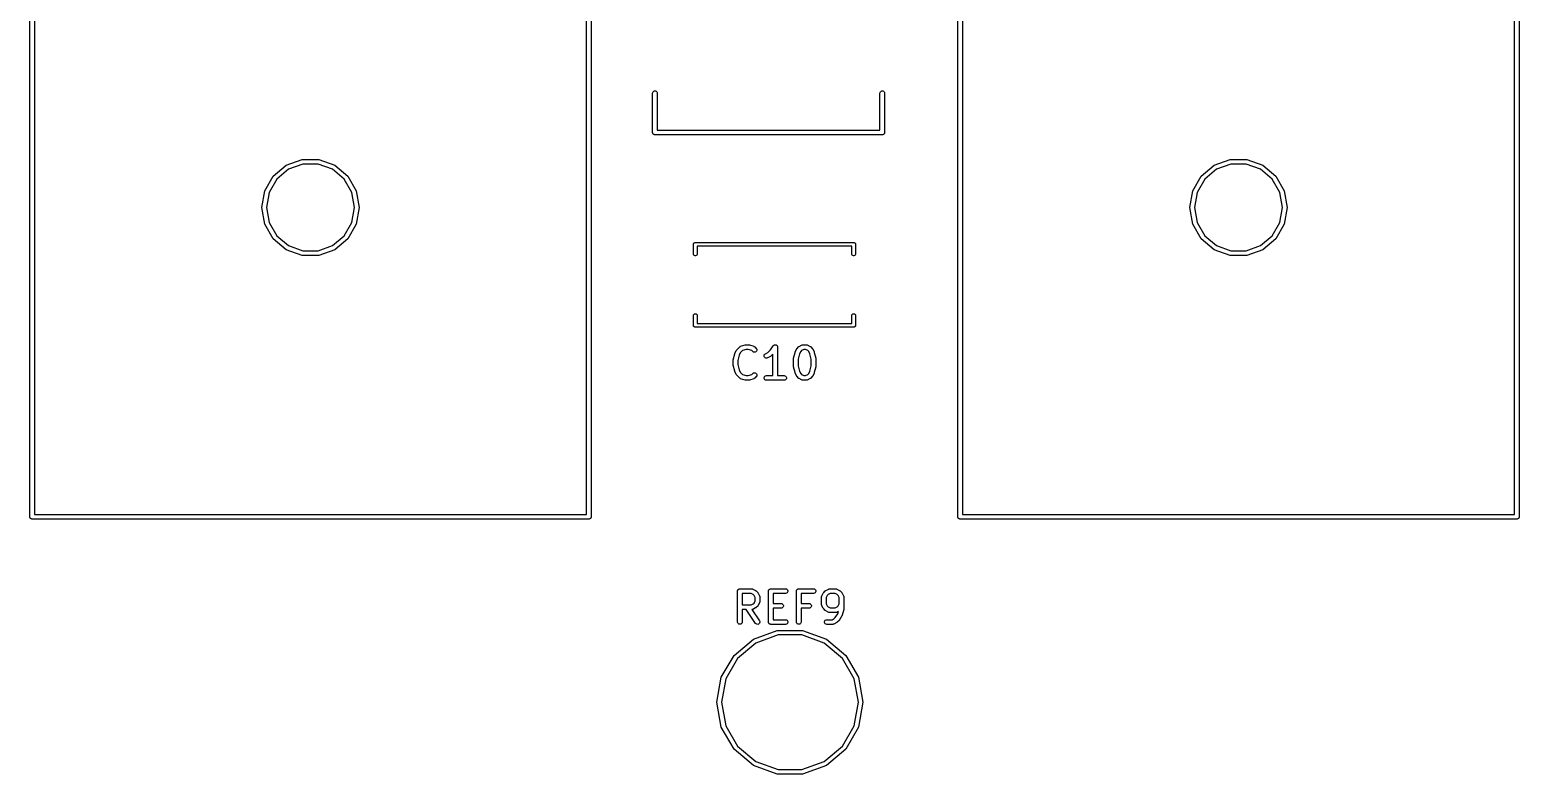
# Model space of a CAD drawing. Extents: x 86 to 333, y -237 to -29.
# Drawn here: x 155.93 to 204.07, y -237.32 to -213.25 of the extents above; entities that cross this region are included whole.
import ezdxf

# ---------------------------------------------------------------- set-up
doc = ezdxf.new("R2010")
doc.units = 0
doc.header["$MEASUREMENT"] = 0
doc.layers.add('BLACK', color=7, linetype='CONTINUOUS')

msp = doc.modelspace()

# ---------------------------------------------------------------- linework, layer by layer
at = {"layer": 'Black'}
for p, q in [((185.925, -229), (185.925, -82.5)), ((186.075, -82.575), (186.075, -228.925)), ((155.925, -229), (155.925, -129.394)), ((156.075, -129.394), (156.075, -228.925)), ((173.925, -228.925), (173.925, -156.5)), ((174.075, -156.5), (174.075, -229)), ((203.925, -228.925), (203.925, -156.5)), ((204.075, -156.5), (204.075, -229)), ((176.06, -215.305), (176.065, -215.279)), ((176.06, -216.575), (176.06, -215.305)), ((176.065, -215.279), (176.078, -215.257)), ((176.078, -215.257), (176.097, -215.24)), ((176.097, -215.24), (176.122, -215.231)), ((176.122, -215.231), (176.148, -215.231)), ((176.148, -215.231), (176.172, -215.24)), ((176.172, -215.24), (176.192, -215.257)), ((176.192, -215.257), (176.205, -215.279)), ((176.205, -215.279), (176.21, -215.305)), ((176.21, -215.305), (176.21, -216.5)), ((183.41, -215.305), (183.415, -215.279)), ((183.41, -216.5), (183.41, -215.305)), ((183.415, -215.279), (183.428, -215.257)), ((183.428, -215.257), (183.447, -215.24)), ((183.447, -215.24), (183.472, -215.231)), ((183.472, -215.231), (183.498, -215.231)), ((183.498, -215.231), (183.522, -215.24)), ((183.522, -215.24), (183.542, -215.257)), ((183.542, -215.257), (183.555, -215.279)), ((183.555, -215.279), (183.56, -215.305)), ((183.56, -215.305), (183.56, -216.575)), ((176.061, -216.581), (176.06, -216.575)), ((176.061, -216.588), (176.061, -216.581)), ((176.063, -216.594), (176.061, -216.588)), ((176.065, -216.601), (176.063, -216.594)), ((176.068, -216.606), (176.065, -216.601)), ((176.07, -216.612), (176.068, -216.606)), ((176.074, -216.618), (176.07, -216.612)), ((176.078, -216.623), (176.074, -216.618)), ((176.083, -216.627), (176.078, -216.623)), ((176.087, -216.632), (176.083, -216.627)), ((176.092, -216.636), (176.087, -216.632)), ((176.097, -216.64), (176.092, -216.636)), ((176.104, -216.642), (176.097, -216.64)), ((176.109, -216.645), (176.104, -216.642)), ((176.116, -216.647), (176.109, -216.645)), ((176.122, -216.649), (176.116, -216.647)), ((176.129, -216.649), (176.122, -216.649)), ((176.135, -216.65), (176.129, -216.649)), ((183.485, -216.65), (176.135, -216.65)), ((176.21, -216.5), (183.41, -216.5)), ((183.491, -216.649), (183.485, -216.65)), ((183.498, -216.649), (183.491, -216.649)), ((183.504, -216.647), (183.498, -216.649)), ((183.511, -216.645), (183.504, -216.647)), ((183.516, -216.642), (183.511, -216.645)), ((183.522, -216.64), (183.516, -216.642)), ((183.528, -216.636), (183.522, -216.64)), ((183.533, -216.632), (183.528, -216.636)), ((183.537, -216.627), (183.533, -216.632)), ((183.542, -216.623), (183.537, -216.627)), ((183.546, -216.618), (183.542, -216.623)), ((183.55, -216.612), (183.546, -216.618)), ((183.552, -216.606), (183.55, -216.612)), ((183.555, -216.601), (183.552, -216.606)), ((183.557, -216.594), (183.555, -216.601)), ((183.559, -216.588), (183.557, -216.594)), ((183.56, -216.575), (183.559, -216.581)), ((183.559, -216.581), (183.559, -216.588)), ((163.793, -217.988), (164.213, -217.636)), ((164.213, -217.636), (164.727, -217.449)), ((164.753, -217.597), (164.287, -217.766)), ((164.727, -217.449), (165.273, -217.449)), ((165.247, -217.597), (164.753, -217.597)), ((165.713, -217.766), (165.247, -217.597)), ((165.273, -217.449), (165.787, -217.636)), ((165.787, -217.636), (166.207, -217.988)), ((193.793, -217.988), (194.212, -217.636)), ((194.212, -217.636), (194.727, -217.449)), ((194.753, -217.597), (194.287, -217.766)), ((194.727, -217.449), (195.273, -217.449)), ((195.247, -217.597), (194.753, -217.597)), ((195.712, -217.766), (195.247, -217.597)), ((195.273, -217.449), (195.787, -217.636)), ((195.787, -217.636), (196.207, -217.988)), ((163.52, -218.461), (163.793, -217.988)), ((163.908, -218.084), (163.661, -218.513)), ((164.287, -217.766), (163.908, -218.084)), ((166.092, -218.084), (165.713, -217.766)), ((166.339, -218.513), (166.092, -218.084)), ((166.207, -217.988), (166.48, -218.461)), ((193.52, -218.461), (193.793, -217.988)), ((193.908, -218.084), (193.661, -218.513)), ((194.287, -217.766), (193.908, -218.084)), ((196.092, -218.084), (195.712, -217.766)), ((196.339, -218.513), (196.092, -218.084)), ((196.207, -217.988), (196.48, -218.461)), ((163.425, -219), (163.52, -218.461)), ((163.661, -218.513), (163.575, -219)), ((166.425, -219), (166.339, -218.513)), ((166.48, -218.461), (166.575, -219)), ((193.425, -219), (193.52, -218.461)), ((193.661, -218.513), (193.575, -219)), ((196.425, -219), (196.339, -218.513)), ((196.48, -218.461), (196.575, -219)), ((163.52, -219.539), (163.425, -219)), ((163.575, -219), (163.661, -219.487)), ((166.339, -219.487), (166.425, -219)), ((166.575, -219), (166.48, -219.539)), ((193.52, -219.539), (193.425, -219)), ((193.575, -219), (193.661, -219.487)), ((196.339, -219.487), (196.425, -219)), ((196.575, -219), (196.48, -219.539)), ((163.793, -220.012), (163.52, -219.539)), ((163.661, -219.487), (163.908, -219.916)), ((166.092, -219.916), (166.339, -219.487)), ((166.48, -219.539), (166.207, -220.012)), ((193.793, -220.012), (193.52, -219.539)), ((193.661, -219.487), (193.908, -219.916)), ((196.092, -219.916), (196.339, -219.487)), ((196.48, -219.539), (196.207, -220.012)), ((164.213, -220.364), (163.793, -220.012)), ((163.908, -219.916), (164.287, -220.234)), ((165.713, -220.234), (166.092, -219.916)), ((166.207, -220.012), (165.787, -220.364)), ((194.212, -220.364), (193.793, -220.012)), ((193.908, -219.916), (194.287, -220.234)), ((195.712, -220.234), (196.092, -219.916)), ((196.207, -220.012), (195.787, -220.364)), ((164.727, -220.551), (164.213, -220.364)), ((164.287, -220.234), (164.753, -220.403)), ((164.753, -220.403), (165.247, -220.403)), ((165.247, -220.403), (165.713, -220.234)), ((165.787, -220.364), (165.273, -220.551)), ((177.38, -220.19), (177.381, -220.185)), ((177.38, -220.504), (177.38, -220.19)), ((177.384, -220.525), (177.38, -220.504)), ((177.381, -220.18), (177.383, -220.175)), ((177.381, -220.185), (177.381, -220.18)), ((177.383, -220.175), (177.384, -220.169)), ((177.384, -220.169), (177.386, -220.165)), ((177.394, -220.543), (177.384, -220.525)), ((177.386, -220.165), (177.388, -220.16)), ((177.388, -220.16), (177.391, -220.156)), ((177.391, -220.156), (177.394, -220.151)), ((177.394, -220.151), (177.398, -220.148)), ((177.398, -220.148), (177.401, -220.144)), ((177.401, -220.144), (177.406, -220.141)), ((177.406, -220.141), (177.41, -220.138)), ((177.41, -220.138), (177.415, -220.136)), ((177.415, -220.136), (177.419, -220.134)), ((177.419, -220.134), (177.425, -220.133)), ((177.425, -220.133), (177.43, -220.131)), ((177.43, -220.131), (177.435, -220.131)), ((177.435, -220.131), (177.44, -220.13)), ((177.44, -220.13), (182.56, -220.13)), ((177.496, -220.525), (177.486, -220.543)), ((177.5, -220.504), (177.496, -220.525)), ((182.5, -220.25), (177.5, -220.25)), ((177.5, -220.25), (177.5, -220.504)), ((182.5, -220.504), (182.5, -220.25)), ((182.504, -220.525), (182.5, -220.504)), ((182.514, -220.543), (182.504, -220.525)), ((182.56, -220.13), (182.565, -220.131)), ((182.565, -220.131), (182.57, -220.131)), ((182.57, -220.131), (182.575, -220.133)), ((182.575, -220.133), (182.581, -220.134)), ((182.581, -220.134), (182.585, -220.136)), ((182.585, -220.136), (182.59, -220.138)), ((182.59, -220.138), (182.594, -220.141)), ((182.594, -220.141), (182.599, -220.144)), ((182.599, -220.144), (182.602, -220.148)), ((182.602, -220.148), (182.606, -220.151)), ((182.606, -220.151), (182.609, -220.156)), ((182.616, -220.525), (182.606, -220.543)), ((182.609, -220.156), (182.612, -220.16)), ((182.612, -220.16), (182.614, -220.165)), ((182.614, -220.165), (182.616, -220.169)), ((182.616, -220.169), (182.617, -220.175)), ((182.62, -220.504), (182.616, -220.525)), ((182.617, -220.175), (182.619, -220.18)), ((182.619, -220.18), (182.619, -220.185)), ((182.619, -220.185), (182.62, -220.19)), ((182.62, -220.19), (182.62, -220.504)), ((194.727, -220.551), (194.212, -220.364)), ((194.287, -220.234), (194.753, -220.403)), ((194.753, -220.403), (195.247, -220.403)), ((195.247, -220.403), (195.712, -220.234)), ((195.787, -220.364), (195.273, -220.551)), ((165.273, -220.551), (164.727, -220.551)), ((177.41, -220.556), (177.394, -220.543)), ((177.43, -220.563), (177.41, -220.556)), ((177.45, -220.563), (177.43, -220.563)), ((177.47, -220.556), (177.45, -220.563)), ((177.486, -220.543), (177.47, -220.556)), ((182.53, -220.556), (182.514, -220.543)), ((182.55, -220.563), (182.53, -220.556)), ((182.57, -220.563), (182.55, -220.563)), ((182.59, -220.556), (182.57, -220.563)), ((182.606, -220.543), (182.59, -220.556)), ((195.273, -220.551), (194.727, -220.551)), ((177.394, -222.457), (177.41, -222.444)), ((177.41, -222.444), (177.43, -222.437)), ((177.43, -222.437), (177.45, -222.437)), ((177.45, -222.437), (177.47, -222.444)), ((177.47, -222.444), (177.486, -222.457)), ((182.514, -222.457), (182.53, -222.444)), ((182.53, -222.444), (182.55, -222.437)), ((182.55, -222.437), (182.57, -222.437)), ((182.57, -222.437), (182.59, -222.444)), ((182.59, -222.444), (182.606, -222.457)), ((177.38, -222.496), (177.384, -222.475)), ((177.38, -222.81), (177.38, -222.496)), ((177.381, -222.815), (177.38, -222.81)), ((177.381, -222.82), (177.381, -222.815)), ((177.383, -222.825), (177.381, -222.82)), ((177.384, -222.831), (177.383, -222.825)), ((177.384, -222.475), (177.394, -222.457)), ((177.386, -222.835), (177.384, -222.831)), ((177.388, -222.84), (177.386, -222.835)), ((177.391, -222.844), (177.388, -222.84)), ((177.394, -222.849), (177.391, -222.844)), ((177.398, -222.852), (177.394, -222.849)), ((177.401, -222.856), (177.398, -222.852)), ((177.406, -222.859), (177.401, -222.856)), ((177.41, -222.862), (177.406, -222.859)), ((177.415, -222.864), (177.41, -222.862)), ((177.419, -222.866), (177.415, -222.864)), ((177.425, -222.867), (177.419, -222.866)), ((177.43, -222.869), (177.425, -222.867)), ((177.435, -222.869), (177.43, -222.869)), ((177.44, -222.87), (177.435, -222.869)), ((182.56, -222.87), (177.44, -222.87)), ((177.486, -222.457), (177.496, -222.475)), ((177.496, -222.475), (177.5, -222.496)), ((177.5, -222.496), (177.5, -222.75)), ((177.5, -222.75), (182.5, -222.75)), ((182.5, -222.496), (182.504, -222.475)), ((182.5, -222.75), (182.5, -222.496)), ((182.504, -222.475), (182.514, -222.457)), ((182.565, -222.869), (182.56, -222.87)), ((182.57, -222.869), (182.565, -222.869)), ((182.575, -222.867), (182.57, -222.869)), ((182.581, -222.866), (182.575, -222.867)), ((182.585, -222.864), (182.581, -222.866)), ((182.59, -222.862), (182.585, -222.864)), ((182.594, -222.859), (182.59, -222.862)), ((182.599, -222.856), (182.594, -222.859)), ((182.602, -222.852), (182.599, -222.856)), ((182.606, -222.849), (182.602, -222.852)), ((182.606, -222.457), (182.616, -222.475)), ((182.609, -222.844), (182.606, -222.849)), ((182.612, -222.84), (182.609, -222.844)), ((182.614, -222.835), (182.612, -222.84)), ((182.616, -222.831), (182.614, -222.835)), ((182.616, -222.475), (182.62, -222.496)), ((182.617, -222.825), (182.616, -222.831)), ((182.619, -222.82), (182.617, -222.825)), ((182.62, -222.81), (182.619, -222.815)), ((182.619, -222.815), (182.619, -222.82)), ((182.62, -222.496), (182.62, -222.81)), ((178.665, -223.923), (178.713, -223.732)), ((178.713, -223.732), (178.716, -223.725)), ((178.716, -223.725), (178.719, -223.717)), ((178.719, -223.717), (178.766, -223.622)), ((178.766, -223.622), (178.773, -223.612)), ((178.773, -223.612), (178.78, -223.602)), ((178.78, -223.602), (178.876, -223.507)), ((178.856, -223.777), (178.813, -223.95)), ((178.895, -223.7), (178.856, -223.777)), ((178.876, -223.507), (178.879, -223.504)), ((178.879, -223.504), (178.882, -223.501)), ((178.882, -223.501), (178.89, -223.497)), ((178.89, -223.497), (178.897, -223.492)), ((178.969, -223.626), (178.895, -223.7)), ((178.897, -223.492), (178.901, -223.491)), ((178.901, -223.491), (178.905, -223.489)), ((178.905, -223.489), (179.048, -223.441)), ((179.084, -223.587), (178.969, -223.626)), ((179.048, -223.441), (179.06, -223.439)), ((179.06, -223.439), (179.071, -223.437)), ((179.071, -223.437), (179.167, -223.437)), ((179.154, -223.587), (179.084, -223.587)), ((179.269, -223.626), (179.154, -223.587)), ((179.167, -223.437), (179.179, -223.439)), ((179.179, -223.439), (179.19, -223.441)), ((179.19, -223.441), (179.333, -223.489)), ((179.304, -223.661), (179.269, -223.626)), ((179.325, -223.676), (179.304, -223.661)), ((179.351, -223.682), (179.325, -223.676)), ((179.333, -223.489), (179.337, -223.491)), ((179.337, -223.491), (179.341, -223.492)), ((179.341, -223.492), (179.348, -223.497)), ((179.348, -223.497), (179.356, -223.501)), ((179.377, -223.68), (179.351, -223.682)), ((179.356, -223.501), (179.359, -223.504)), ((179.359, -223.504), (179.363, -223.507)), ((179.363, -223.507), (179.41, -223.555)), ((179.4, -223.669), (179.377, -223.68)), ((179.419, -223.651), (179.4, -223.669)), ((179.41, -223.555), (179.425, -223.576)), ((179.43, -223.627), (179.419, -223.651)), ((179.425, -223.576), (179.432, -223.601)), ((179.432, -223.601), (179.43, -223.627)), ((179.663, -223.794), (179.669, -223.768)), ((179.666, -223.819), (179.663, -223.794)), ((179.678, -223.843), (179.666, -223.819)), ((179.669, -223.768), (179.684, -223.747)), ((179.697, -223.861), (179.678, -223.843)), ((179.684, -223.747), (179.705, -223.731)), ((179.721, -223.871), (179.697, -223.861)), ((179.705, -223.731), (179.789, -223.689)), ((179.747, -223.873), (179.721, -223.871)), ((179.772, -223.865), (179.747, -223.873)), ((179.867, -223.818), (179.772, -223.865)), ((179.789, -223.689), (179.87, -223.607)), ((179.877, -223.81), (179.867, -223.818)), ((179.87, -223.607), (179.961, -223.471)), ((179.886, -223.804), (179.877, -223.81)), ((179.949, -223.741), (179.886, -223.804)), ((179.949, -224.437), (179.949, -223.741)), ((179.961, -223.471), (179.964, -223.468)), ((179.964, -223.468), (179.966, -223.464)), ((179.966, -223.464), (179.973, -223.458)), ((179.973, -223.458), (179.979, -223.452)), ((179.979, -223.452), (179.983, -223.45)), ((179.983, -223.45), (179.986, -223.447)), ((179.986, -223.447), (179.995, -223.444)), ((179.995, -223.444), (180.003, -223.44)), ((180.003, -223.44), (180.007, -223.44)), ((180.007, -223.44), (180.011, -223.439)), ((180.011, -223.439), (180.02, -223.439)), ((180.02, -223.439), (180.029, -223.438)), ((180.029, -223.438), (180.033, -223.439)), ((180.033, -223.439), (180.037, -223.439)), ((180.037, -223.439), (180.045, -223.442)), ((180.045, -223.442), (180.054, -223.444)), ((180.054, -223.444), (180.057, -223.446)), ((180.057, -223.446), (180.061, -223.447)), ((180.061, -223.447), (180.068, -223.453)), ((180.068, -223.453), (180.076, -223.458)), ((180.076, -223.458), (180.078, -223.462)), ((180.078, -223.462), (180.081, -223.464)), ((180.081, -223.464), (180.086, -223.472)), ((180.086, -223.472), (180.091, -223.479)), ((180.091, -223.479), (180.092, -223.483)), ((180.092, -223.483), (180.094, -223.487)), ((180.094, -223.487), (180.096, -223.496)), ((180.096, -223.496), (180.098, -223.504)), ((180.098, -223.504), (180.098, -223.508)), ((180.098, -223.508), (180.099, -223.512)), ((180.099, -223.512), (180.099, -224.437)), ((180.615, -223.893), (180.617, -223.884)), ((180.615, -224.131), (180.615, -223.893)), ((180.617, -223.884), (180.618, -223.875)), ((180.618, -223.875), (180.665, -223.685)), ((180.665, -223.685), (180.669, -223.677)), ((180.669, -223.677), (180.671, -223.669)), ((180.671, -223.669), (180.719, -223.574)), ((180.719, -223.574), (180.726, -223.564)), ((180.726, -223.564), (180.733, -223.555)), ((180.733, -223.555), (180.78, -223.507)), ((180.809, -223.729), (180.765, -223.903)), ((180.78, -223.507), (180.79, -223.5)), ((180.79, -223.5), (180.8, -223.493)), ((180.8, -223.493), (180.895, -223.445)), ((180.847, -223.652), (180.809, -223.729)), ((180.878, -223.622), (180.847, -223.652)), ((180.946, -223.587), (180.878, -223.622)), ((180.895, -223.445), (180.899, -223.444)), ((180.899, -223.444), (180.903, -223.442)), ((180.903, -223.442), (180.912, -223.44)), ((180.912, -223.44), (180.92, -223.438)), ((180.92, -223.438), (180.924, -223.438)), ((180.924, -223.438), (180.929, -223.437)), ((180.929, -223.437), (181.024, -223.437)), ((181.006, -223.587), (180.946, -223.587)), ((181.075, -223.622), (181.006, -223.587)), ((181.024, -223.437), (181.028, -223.438)), ((181.028, -223.438), (181.032, -223.438)), ((181.032, -223.438), (181.041, -223.44)), ((181.041, -223.44), (181.049, -223.442)), ((181.049, -223.442), (181.053, -223.444)), ((181.053, -223.444), (181.057, -223.445)), ((181.057, -223.445), (181.153, -223.493)), ((181.105, -223.652), (181.075, -223.622)), ((181.144, -223.729), (181.105, -223.652)), ((181.187, -223.903), (181.144, -223.729)), ((181.153, -223.493), (181.162, -223.5)), ((181.162, -223.5), (181.172, -223.507)), ((181.172, -223.507), (181.22, -223.555)), ((181.22, -223.555), (181.227, -223.564)), ((181.227, -223.564), (181.234, -223.574)), ((181.234, -223.574), (181.281, -223.669)), ((181.281, -223.669), (181.284, -223.677)), ((181.284, -223.677), (181.287, -223.685)), ((181.287, -223.685), (181.335, -223.875)), ((181.335, -223.875), (181.335, -223.884)), ((181.335, -223.884), (181.337, -223.893)), ((181.337, -223.893), (181.337, -224.131)), ((178.663, -223.941), (178.665, -223.932)), ((178.663, -224.084), (178.663, -223.941)), ((178.665, -224.093), (178.663, -224.084)), ((178.665, -223.932), (178.665, -223.923)), ((178.665, -224.102), (178.665, -224.093)), ((178.713, -224.292), (178.665, -224.102)), ((178.716, -224.3), (178.713, -224.292)), ((178.719, -224.308), (178.716, -224.3)), ((178.766, -224.403), (178.719, -224.308)), ((178.813, -223.95), (178.813, -224.075)), ((178.813, -224.075), (178.856, -224.248)), ((178.856, -224.248), (178.895, -224.325)), ((178.895, -224.325), (178.969, -224.399)), ((179.269, -224.399), (179.304, -224.364)), ((179.304, -224.364), (179.325, -224.349)), ((179.325, -224.349), (179.351, -224.342)), ((179.351, -224.342), (179.377, -224.345)), ((179.377, -224.345), (179.4, -224.356)), ((179.4, -224.356), (179.419, -224.374)), ((179.419, -224.374), (179.43, -224.398)), ((180.617, -224.14), (180.615, -224.131)), ((180.618, -224.15), (180.617, -224.14)), ((180.665, -224.34), (180.618, -224.15)), ((180.669, -224.348), (180.665, -224.34)), ((180.671, -224.355), (180.669, -224.348)), ((180.719, -224.451), (180.671, -224.355)), ((180.765, -223.903), (180.765, -224.122)), ((180.765, -224.122), (180.809, -224.296)), ((180.809, -224.296), (180.847, -224.373)), ((180.847, -224.373), (180.878, -224.403)), ((181.075, -224.403), (181.105, -224.373)), ((181.105, -224.373), (181.144, -224.296)), ((181.144, -224.296), (181.187, -224.122)), ((181.187, -224.122), (181.187, -223.903)), ((181.281, -224.355), (181.234, -224.451)), ((181.284, -224.348), (181.281, -224.355)), ((181.287, -224.34), (181.284, -224.348)), ((181.335, -224.15), (181.287, -224.34)), ((181.337, -224.131), (181.335, -224.14)), ((181.335, -224.14), (181.335, -224.15)), ((178.773, -224.413), (178.766, -224.403)), ((178.78, -224.423), (178.773, -224.413)), ((178.876, -224.518), (178.78, -224.423)), ((178.879, -224.52), (178.876, -224.518)), ((178.882, -224.524), (178.879, -224.52)), ((178.89, -224.528), (178.882, -224.524)), ((178.897, -224.533), (178.89, -224.528)), ((178.901, -224.534), (178.897, -224.533)), ((178.905, -224.536), (178.901, -224.534)), ((179.048, -224.584), (178.905, -224.536)), ((178.969, -224.399), (179.084, -224.437)), ((179.06, -224.585), (179.048, -224.584)), ((179.071, -224.587), (179.06, -224.585)), ((179.167, -224.587), (179.071, -224.587)), ((179.084, -224.437), (179.154, -224.437)), ((179.154, -224.437), (179.269, -224.399)), ((179.179, -224.585), (179.167, -224.587)), ((179.19, -224.584), (179.179, -224.585)), ((179.333, -224.536), (179.19, -224.584)), ((179.337, -224.534), (179.333, -224.536)), ((179.341, -224.533), (179.337, -224.534)), ((179.348, -224.528), (179.341, -224.533)), ((179.356, -224.524), (179.348, -224.528)), ((179.359, -224.52), (179.356, -224.524)), ((179.363, -224.518), (179.359, -224.52)), ((179.41, -224.47), (179.363, -224.518)), ((179.425, -224.449), (179.41, -224.47)), ((179.432, -224.424), (179.425, -224.449)), ((179.43, -224.398), (179.432, -224.424)), ((179.664, -224.499), (179.673, -224.475)), ((179.664, -224.525), (179.664, -224.499)), ((179.673, -224.55), (179.664, -224.525)), ((179.673, -224.475), (179.69, -224.455)), ((179.69, -224.57), (179.673, -224.55)), ((179.69, -224.455), (179.712, -224.442)), ((179.712, -224.583), (179.69, -224.57)), ((179.712, -224.442), (179.738, -224.437)), ((179.738, -224.587), (179.712, -224.583)), ((179.738, -224.437), (179.949, -224.437)), ((180.31, -224.587), (179.738, -224.587)), ((180.099, -224.437), (180.31, -224.437)), ((180.31, -224.437), (180.335, -224.442)), ((180.335, -224.583), (180.31, -224.587)), ((180.335, -224.442), (180.358, -224.455)), ((180.358, -224.57), (180.335, -224.583)), ((180.358, -224.455), (180.374, -224.475)), ((180.374, -224.55), (180.358, -224.57)), ((180.374, -224.475), (180.383, -224.499)), ((180.383, -224.525), (180.374, -224.55)), ((180.383, -224.499), (180.383, -224.525)), ((180.726, -224.46), (180.719, -224.451)), ((180.733, -224.47), (180.726, -224.46)), ((180.78, -224.518), (180.733, -224.47)), ((180.79, -224.525), (180.78, -224.518)), ((180.8, -224.532), (180.79, -224.525)), ((180.895, -224.579), (180.8, -224.532)), ((180.878, -224.403), (180.946, -224.437)), ((180.899, -224.581), (180.895, -224.579)), ((180.903, -224.583), (180.899, -224.581)), ((180.912, -224.584), (180.903, -224.583)), ((180.92, -224.587), (180.912, -224.584)), ((180.924, -224.587), (180.92, -224.587)), ((180.929, -224.587), (180.924, -224.587)), ((181.024, -224.587), (180.929, -224.587)), ((180.946, -224.437), (181.006, -224.437)), ((181.006, -224.437), (181.075, -224.403)), ((181.028, -224.587), (181.024, -224.587)), ((181.032, -224.587), (181.028, -224.587)), ((181.041, -224.584), (181.032, -224.587)), ((181.049, -224.583), (181.041, -224.584)), ((181.053, -224.581), (181.049, -224.583)), ((181.057, -224.579), (181.053, -224.581)), ((181.153, -224.532), (181.057, -224.579)), ((181.162, -224.525), (181.153, -224.532)), ((181.172, -224.518), (181.162, -224.525)), ((181.22, -224.47), (181.172, -224.518)), ((181.227, -224.46), (181.22, -224.47)), ((181.234, -224.451), (181.227, -224.46)), ((155.926, -229.006), (155.925, -229)), ((155.926, -229.013), (155.926, -229.006)), ((155.928, -229.019), (155.926, -229.013)), ((155.93, -229.026), (155.928, -229.019)), ((155.933, -229.031), (155.93, -229.026)), ((155.935, -229.037), (155.933, -229.031)), ((155.939, -229.043), (155.935, -229.037)), ((155.943, -229.048), (155.939, -229.043)), ((155.948, -229.052), (155.943, -229.048)), ((155.952, -229.057), (155.948, -229.052)), ((155.957, -229.061), (155.952, -229.057)), ((155.963, -229.065), (155.957, -229.061)), ((155.969, -229.067), (155.963, -229.065)), ((155.974, -229.07), (155.969, -229.067)), ((155.981, -229.072), (155.974, -229.07)), ((155.987, -229.074), (155.981, -229.072)), ((155.994, -229.074), (155.987, -229.074)), ((156, -229.075), (155.994, -229.074)), ((174, -229.075), (156, -229.075)), ((156.075, -228.925), (173.925, -228.925)), ((174.006, -229.074), (174, -229.075)), ((174.013, -229.074), (174.006, -229.074)), ((174.019, -229.072), (174.013, -229.074)), ((174.026, -229.07), (174.019, -229.072)), ((174.031, -229.067), (174.026, -229.07)), ((174.037, -229.065), (174.031, -229.067)), ((174.043, -229.061), (174.037, -229.065)), ((174.048, -229.057), (174.043, -229.061)), ((174.052, -229.052), (174.048, -229.057)), ((174.057, -229.048), (174.052, -229.052)), ((174.061, -229.043), (174.057, -229.048)), ((174.065, -229.037), (174.061, -229.043)), ((174.067, -229.031), (174.065, -229.037)), ((174.07, -229.026), (174.067, -229.031)), ((174.072, -229.019), (174.07, -229.026)), ((174.074, -229.013), (174.072, -229.019)), ((174.075, -229), (174.074, -229.006)), ((174.074, -229.006), (174.074, -229.013)), ((185.926, -229.006), (185.925, -229)), ((185.926, -229.013), (185.926, -229.006)), ((185.928, -229.019), (185.926, -229.013)), ((185.93, -229.026), (185.928, -229.019)), ((185.933, -229.031), (185.93, -229.026)), ((185.935, -229.037), (185.933, -229.031)), ((185.939, -229.043), (185.935, -229.037)), ((185.943, -229.048), (185.939, -229.043)), ((185.948, -229.052), (185.943, -229.048)), ((185.952, -229.057), (185.948, -229.052)), ((185.957, -229.061), (185.952, -229.057)), ((185.963, -229.065), (185.957, -229.061)), ((185.969, -229.067), (185.963, -229.065)), ((185.974, -229.07), (185.969, -229.067)), ((185.981, -229.072), (185.974, -229.07)), ((185.987, -229.074), (185.981, -229.072)), ((185.994, -229.074), (185.987, -229.074)), ((186, -229.075), (185.994, -229.074)), ((204, -229.075), (186, -229.075)), ((186.075, -228.925), (203.925, -228.925)), ((204.006, -229.074), (204, -229.075)), ((204.013, -229.074), (204.006, -229.074)), ((204.019, -229.072), (204.013, -229.074)), ((204.026, -229.07), (204.019, -229.072)), ((204.031, -229.067), (204.026, -229.07)), ((204.037, -229.065), (204.031, -229.067)), ((204.043, -229.061), (204.037, -229.065)), ((204.048, -229.057), (204.043, -229.061)), ((204.052, -229.052), (204.048, -229.057)), ((204.057, -229.048), (204.052, -229.052)), ((204.061, -229.043), (204.057, -229.048)), ((204.065, -229.037), (204.061, -229.043)), ((204.067, -229.031), (204.065, -229.037)), ((204.07, -229.026), (204.067, -229.031)), ((204.072, -229.019), (204.07, -229.026)), ((204.074, -229.013), (204.072, -229.019)), ((204.075, -229), (204.074, -229.006)), ((204.074, -229.006), (204.074, -229.013)), ((178.806, -231.404), (178.807, -231.398)), ((178.806, -232.404), (178.806, -231.404)), ((178.807, -231.391), (178.809, -231.385)), ((178.807, -231.398), (178.807, -231.391)), ((178.809, -231.385), (178.81, -231.379)), ((178.81, -231.379), (178.814, -231.373)), ((178.814, -231.373), (178.816, -231.367)), ((178.816, -231.367), (178.82, -231.362)), ((178.82, -231.362), (178.823, -231.356)), ((178.823, -231.356), (178.829, -231.352)), ((178.829, -231.352), (178.833, -231.347)), ((178.833, -231.347), (178.838, -231.344)), ((178.838, -231.344), (178.843, -231.339)), ((178.843, -231.339), (178.85, -231.337)), ((178.85, -231.337), (178.855, -231.334)), ((178.855, -231.334), (178.862, -231.333)), ((178.862, -231.333), (178.868, -231.331)), ((178.868, -231.331), (178.874, -231.331)), ((178.874, -231.331), (178.881, -231.329)), ((178.881, -231.329), (179.262, -231.329)), ((178.956, -231.479), (178.956, -231.853)), ((179.244, -231.479), (178.956, -231.479)), ((179.313, -231.514), (179.244, -231.479)), ((179.262, -231.329), (179.266, -231.33)), ((179.266, -231.33), (179.27, -231.33)), ((179.27, -231.33), (179.279, -231.332)), ((179.279, -231.332), (179.288, -231.334)), ((179.288, -231.334), (179.291, -231.336)), ((179.291, -231.336), (179.295, -231.337)), ((179.295, -231.337), (179.391, -231.385)), ((179.343, -231.544), (179.313, -231.514)), ((179.377, -231.613), (179.343, -231.544)), ((179.391, -231.385), (179.4, -231.392)), ((179.4, -231.392), (179.41, -231.399)), ((179.41, -231.399), (179.458, -231.447)), ((179.458, -231.447), (179.465, -231.456)), ((179.465, -231.456), (179.472, -231.466)), ((179.472, -231.466), (179.519, -231.561)), ((179.519, -231.561), (179.521, -231.565)), ((179.521, -231.565), (179.523, -231.569)), ((179.523, -231.569), (179.524, -231.578)), ((179.524, -231.578), (179.527, -231.586)), ((179.527, -231.586), (179.527, -231.591)), ((179.527, -231.591), (179.527, -231.595)), ((179.527, -231.595), (179.527, -231.738)), ((179.806, -231.404), (179.807, -231.398)), ((179.806, -232.404), (179.806, -231.404)), ((179.807, -231.391), (179.809, -231.385)), ((179.807, -231.398), (179.807, -231.391)), ((179.809, -231.385), (179.81, -231.379)), ((179.81, -231.379), (179.814, -231.373)), ((179.814, -231.373), (179.816, -231.367)), ((179.816, -231.367), (179.82, -231.362)), ((179.82, -231.362), (179.823, -231.356)), ((179.823, -231.356), (179.829, -231.352)), ((179.829, -231.352), (179.833, -231.347)), ((179.833, -231.347), (179.838, -231.344)), ((179.838, -231.344), (179.843, -231.339)), ((179.843, -231.339), (179.85, -231.337)), ((179.85, -231.337), (179.855, -231.334)), ((179.855, -231.334), (179.862, -231.333)), ((179.862, -231.333), (179.868, -231.331)), ((179.868, -231.331), (179.874, -231.331)), ((179.874, -231.331), (179.881, -231.329)), ((179.881, -231.329), (180.357, -231.329)), ((180.357, -231.479), (179.956, -231.479)), ((179.956, -231.479), (179.956, -231.806)), ((180.357, -231.329), (180.383, -231.334)), ((180.383, -231.475), (180.357, -231.479)), ((180.383, -231.334), (180.405, -231.347)), ((180.405, -231.462), (180.383, -231.475)), ((180.405, -231.347), (180.422, -231.367)), ((180.422, -231.442), (180.405, -231.462)), ((180.422, -231.367), (180.431, -231.391)), ((180.431, -231.417), (180.422, -231.442)), ((180.431, -231.391), (180.431, -231.417)), ((180.711, -231.404), (180.712, -231.398)), ((180.711, -232.404), (180.711, -231.404)), ((180.712, -231.391), (180.714, -231.385)), ((180.712, -231.398), (180.712, -231.391)), ((180.714, -231.385), (180.715, -231.379)), ((180.715, -231.379), (180.719, -231.373)), ((180.719, -231.373), (180.721, -231.367)), ((180.721, -231.367), (180.725, -231.362)), ((180.725, -231.362), (180.728, -231.356)), ((180.728, -231.356), (180.733, -231.352)), ((180.733, -231.352), (180.738, -231.347)), ((180.738, -231.347), (180.743, -231.344)), ((180.743, -231.344), (180.748, -231.339)), ((180.748, -231.339), (180.754, -231.337)), ((180.754, -231.337), (180.76, -231.334)), ((180.76, -231.334), (180.767, -231.333)), ((180.767, -231.333), (180.773, -231.331)), ((180.773, -231.331), (180.779, -231.331)), ((180.779, -231.331), (180.786, -231.329)), ((180.786, -231.329), (181.262, -231.329)), ((181.262, -231.479), (180.861, -231.479)), ((180.861, -231.479), (180.861, -231.806)), ((181.262, -231.329), (181.288, -231.334)), ((181.288, -231.475), (181.262, -231.479)), ((181.288, -231.334), (181.31, -231.347)), ((181.31, -231.462), (181.288, -231.475)), ((181.31, -231.347), (181.327, -231.367)), ((181.327, -231.442), (181.31, -231.462)), ((181.327, -231.367), (181.336, -231.391)), ((181.336, -231.417), (181.327, -231.442)), ((181.336, -231.391), (181.336, -231.417)), ((181.52, -231.595), (181.521, -231.591)), ((181.52, -231.833), (181.52, -231.595)), ((181.521, -231.586), (181.523, -231.578)), ((181.521, -231.591), (181.521, -231.586)), ((181.523, -231.578), (181.525, -231.569)), ((181.525, -231.569), (181.527, -231.565)), ((181.527, -231.565), (181.528, -231.561)), ((181.528, -231.561), (181.576, -231.466)), ((181.576, -231.466), (181.583, -231.456)), ((181.583, -231.456), (181.59, -231.447)), ((181.59, -231.447), (181.637, -231.399)), ((181.637, -231.399), (181.647, -231.392)), ((181.647, -231.392), (181.657, -231.385)), ((181.657, -231.385), (181.752, -231.337)), ((181.704, -231.544), (181.67, -231.613)), ((181.735, -231.514), (181.704, -231.544)), ((181.803, -231.479), (181.735, -231.514)), ((181.752, -231.337), (181.756, -231.336)), ((181.756, -231.336), (181.76, -231.334)), ((181.76, -231.334), (181.769, -231.332)), ((181.769, -231.332), (181.777, -231.33)), ((181.777, -231.33), (181.781, -231.33)), ((181.781, -231.33), (181.786, -231.329)), ((181.786, -231.329), (181.976, -231.329)), ((181.958, -231.479), (181.803, -231.479)), ((182.027, -231.514), (181.958, -231.479)), ((181.976, -231.329), (181.98, -231.33)), ((181.98, -231.33), (181.985, -231.33)), ((181.985, -231.33), (181.993, -231.332)), ((181.993, -231.332), (182.002, -231.334)), ((182.002, -231.334), (182.006, -231.336)), ((182.006, -231.336), (182.01, -231.337)), ((182.01, -231.337), (182.105, -231.385)), ((182.057, -231.544), (182.027, -231.514)), ((182.092, -231.613), (182.057, -231.544)), ((182.105, -231.385), (182.115, -231.392)), ((182.115, -231.392), (182.124, -231.399)), ((182.124, -231.399), (182.172, -231.447)), ((182.172, -231.447), (182.179, -231.456)), ((182.179, -231.456), (182.186, -231.466)), ((182.186, -231.466), (182.234, -231.561)), ((182.234, -231.561), (182.235, -231.565)), ((182.235, -231.565), (182.237, -231.569)), ((182.237, -231.569), (182.239, -231.578)), ((182.239, -231.578), (182.241, -231.586)), ((182.241, -231.586), (182.241, -231.591)), ((182.241, -231.591), (182.242, -231.595)), ((182.242, -231.595), (182.242, -231.976)), ((178.956, -231.853), (179.244, -231.853)), ((179.08, -232.003), (178.956, -232.003)), ((178.956, -232.003), (178.956, -232.404)), ((179.391, -232.447), (179.08, -232.003)), ((179.244, -231.853), (179.313, -231.819)), ((179.266, -232.002), (179.263, -232.003)), ((179.263, -232.003), (179.514, -232.361)), ((179.27, -232.003), (179.266, -232.002)), ((179.279, -232), (179.27, -232.003)), ((179.288, -231.999), (179.279, -232)), ((179.291, -231.997), (179.288, -231.999)), ((179.295, -231.995), (179.291, -231.997)), ((179.391, -231.948), (179.295, -231.995)), ((179.313, -231.819), (179.343, -231.789)), ((179.343, -231.789), (179.377, -231.72)), ((179.377, -231.72), (179.377, -231.613)), ((179.4, -231.94), (179.391, -231.948)), ((179.41, -231.934), (179.4, -231.94)), ((179.458, -231.886), (179.41, -231.934)), ((179.465, -231.876), (179.458, -231.886)), ((179.472, -231.866), (179.465, -231.876)), ((179.519, -231.771), (179.472, -231.866)), ((179.521, -231.767), (179.519, -231.771)), ((179.523, -231.763), (179.521, -231.767)), ((179.524, -231.755), (179.523, -231.763)), ((179.527, -231.746), (179.524, -231.755)), ((179.527, -231.738), (179.527, -231.742)), ((179.527, -231.742), (179.527, -231.746)), ((179.956, -231.806), (180.214, -231.806)), ((180.214, -231.956), (179.956, -231.956)), ((179.956, -231.956), (179.956, -232.329)), ((180.214, -231.806), (180.24, -231.81)), ((180.24, -231.951), (180.214, -231.956)), ((180.24, -231.81), (180.262, -231.823)), ((180.262, -231.938), (180.24, -231.951)), ((180.262, -231.823), (180.279, -231.843)), ((180.279, -231.918), (180.262, -231.938)), ((180.279, -231.843), (180.288, -231.868)), ((180.288, -231.894), (180.279, -231.918)), ((180.288, -231.868), (180.288, -231.894)), ((180.861, -231.806), (181.119, -231.806)), ((181.119, -231.956), (180.861, -231.956)), ((180.861, -231.956), (180.861, -232.404)), ((181.119, -231.806), (181.145, -231.81)), ((181.145, -231.951), (181.119, -231.956)), ((181.145, -231.81), (181.167, -231.823)), ((181.167, -231.938), (181.145, -231.951)), ((181.167, -231.823), (181.184, -231.843)), ((181.184, -231.918), (181.167, -231.938)), ((181.184, -231.843), (181.193, -231.868)), ((181.193, -231.894), (181.184, -231.918)), ((181.193, -231.868), (181.193, -231.894)), ((181.521, -231.837), (181.52, -231.833)), ((181.521, -231.842), (181.521, -231.837)), ((181.523, -231.85), (181.521, -231.842)), ((181.525, -231.859), (181.523, -231.85)), ((181.527, -231.862), (181.525, -231.859)), ((181.528, -231.866), (181.527, -231.862)), ((181.576, -231.962), (181.528, -231.866)), ((181.583, -231.971), (181.576, -231.962)), ((181.59, -231.981), (181.583, -231.971)), ((181.637, -232.029), (181.59, -231.981)), ((181.647, -232.036), (181.637, -232.029)), ((181.657, -232.043), (181.647, -232.036)), ((181.752, -232.091), (181.657, -232.043)), ((181.67, -231.613), (181.67, -231.815)), ((181.67, -231.815), (181.704, -231.884)), ((181.704, -231.884), (181.735, -231.914)), ((181.735, -231.914), (181.803, -231.948)), ((181.803, -231.948), (181.958, -231.948)), ((181.958, -231.948), (182.027, -231.914)), ((182.068, -232.061), (182.01, -232.091)), ((182.027, -231.914), (182.057, -231.884)), ((182.049, -232.135), (182.068, -232.061)), ((182.057, -231.884), (182.092, -231.815)), ((182.092, -231.815), (182.092, -231.613)), ((182.239, -231.994), (182.192, -232.184)), ((182.24, -231.985), (182.239, -231.994)), ((182.242, -231.976), (182.24, -231.985)), ((178.81, -232.43), (178.806, -232.404)), ((178.823, -232.453), (178.81, -232.43)), ((178.843, -232.469), (178.823, -232.453)), ((178.868, -232.478), (178.843, -232.469)), ((178.894, -232.478), (178.868, -232.478)), ((178.918, -232.469), (178.894, -232.478)), ((178.938, -232.453), (178.918, -232.469)), ((178.951, -232.43), (178.938, -232.453)), ((178.956, -232.404), (178.951, -232.43)), ((179.409, -232.466), (179.391, -232.447)), ((179.433, -232.477), (179.409, -232.466)), ((179.459, -232.479), (179.433, -232.477)), ((179.484, -232.472), (179.459, -232.479)), ((179.505, -232.457), (179.484, -232.472)), ((179.52, -232.436), (179.505, -232.457)), ((179.514, -232.361), (179.525, -232.385)), ((179.527, -232.411), (179.52, -232.436)), ((179.525, -232.385), (179.527, -232.411)), ((179.807, -232.411), (179.806, -232.404)), ((179.807, -232.417), (179.807, -232.411)), ((179.809, -232.424), (179.807, -232.417)), ((179.81, -232.43), (179.809, -232.424)), ((179.814, -232.436), (179.81, -232.43)), ((179.816, -232.442), (179.814, -232.436)), ((179.82, -232.447), (179.816, -232.442)), ((179.823, -232.453), (179.82, -232.447)), ((179.829, -232.457), (179.823, -232.453)), ((179.833, -232.462), (179.829, -232.457)), ((179.838, -232.465), (179.833, -232.462)), ((179.843, -232.469), (179.838, -232.465)), ((179.85, -232.472), (179.843, -232.469)), ((179.855, -232.475), (179.85, -232.472)), ((179.862, -232.476), (179.855, -232.475)), ((179.868, -232.478), (179.862, -232.476)), ((179.874, -232.478), (179.868, -232.478)), ((179.881, -232.479), (179.874, -232.478)), ((180.357, -232.479), (179.881, -232.479)), ((179.956, -232.329), (180.357, -232.329)), ((180.357, -232.329), (180.383, -232.334)), ((180.383, -232.475), (180.357, -232.479)), ((180.383, -232.334), (180.405, -232.347)), ((180.405, -232.462), (180.383, -232.475)), ((180.405, -232.347), (180.422, -232.367)), ((180.422, -232.442), (180.405, -232.462)), ((180.422, -232.367), (180.431, -232.391)), ((180.431, -232.417), (180.422, -232.442)), ((180.431, -232.391), (180.431, -232.417)), ((180.715, -232.43), (180.711, -232.404)), ((180.728, -232.453), (180.715, -232.43)), ((180.748, -232.469), (180.728, -232.453)), ((180.773, -232.478), (180.748, -232.469)), ((180.799, -232.478), (180.773, -232.478)), ((180.823, -232.469), (180.799, -232.478)), ((180.843, -232.453), (180.823, -232.469)), ((180.856, -232.43), (180.843, -232.453)), ((180.861, -232.404), (180.856, -232.43)), ((181.617, -232.391), (181.626, -232.367)), ((181.617, -232.417), (181.617, -232.391)), ((181.626, -232.442), (181.617, -232.417)), ((181.626, -232.367), (181.642, -232.347)), ((181.642, -232.462), (181.626, -232.442)), ((181.642, -232.347), (181.665, -232.334)), ((181.665, -232.475), (181.642, -232.462)), ((181.665, -232.334), (181.69, -232.329)), ((181.69, -232.479), (181.665, -232.475)), ((181.69, -232.329), (181.863, -232.329)), ((181.881, -232.479), (181.69, -232.479)), ((181.756, -232.092), (181.752, -232.091)), ((181.76, -232.094), (181.756, -232.092)), ((181.769, -232.095), (181.76, -232.094)), ((181.777, -232.098), (181.769, -232.095)), ((181.781, -232.098), (181.777, -232.098)), ((181.786, -232.098), (181.781, -232.098)), ((181.976, -232.098), (181.786, -232.098)), ((181.863, -232.329), (181.932, -232.295)), ((181.885, -232.479), (181.881, -232.479)), ((181.89, -232.479), (181.885, -232.479)), ((181.898, -232.476), (181.89, -232.479)), ((181.907, -232.475), (181.898, -232.476)), ((181.91, -232.473), (181.907, -232.475)), ((181.914, -232.471), (181.91, -232.473)), ((182.01, -232.424), (181.914, -232.471)), ((181.932, -232.295), (181.966, -232.261)), ((181.966, -232.261), (182.049, -232.135)), ((181.98, -232.098), (181.976, -232.098)), ((181.985, -232.098), (181.98, -232.098)), ((181.993, -232.095), (181.985, -232.098)), ((182.002, -232.094), (181.993, -232.095)), ((182.006, -232.092), (182.002, -232.094)), ((182.01, -232.091), (182.006, -232.092)), ((182.019, -232.417), (182.01, -232.424)), ((182.029, -232.41), (182.019, -232.417)), ((182.077, -232.362), (182.029, -232.41)), ((182.081, -232.356), (182.077, -232.362)), ((182.086, -232.351), (182.081, -232.356)), ((182.181, -232.208), (182.086, -232.351)), ((182.187, -232.196), (182.181, -232.208)), ((182.192, -232.184), (182.187, -232.196)), ((178.691, -233.482), (179.32, -232.955)), ((179.32, -232.955), (180.09, -232.675)), ((180.116, -232.823), (179.394, -233.085)), ((180.09, -232.675), (180.91, -232.675)), ((180.884, -232.823), (180.116, -232.823)), ((181.605, -233.085), (180.884, -232.823)), ((180.91, -232.675), (181.68, -232.955)), ((181.68, -232.955), (182.309, -233.482)), ((178.281, -234.192), (178.691, -233.482)), ((179.394, -233.085), (178.806, -233.579)), ((182.194, -233.579), (181.605, -233.085)), ((182.309, -233.482), (182.719, -234.192)), ((178.806, -233.579), (178.422, -234.244)), ((182.578, -234.244), (182.194, -233.579)), ((178.139, -235), (178.281, -234.192)), ((178.422, -234.244), (178.289, -235)), ((182.711, -235), (182.578, -234.244)), ((182.719, -234.192), (182.861, -235)), ((178.281, -235.808), (178.139, -235)), ((178.289, -235), (178.422, -235.756)), ((182.578, -235.756), (182.711, -235)), ((182.861, -235), (182.719, -235.808)), ((178.691, -236.518), (178.281, -235.808)), ((178.422, -235.756), (178.806, -236.421)), ((182.194, -236.421), (182.578, -235.756)), ((182.719, -235.808), (182.309, -236.518)), ((179.32, -237.045), (178.691, -236.518)), ((178.806, -236.421), (179.394, -236.915)), ((181.605, -236.915), (182.194, -236.421)), ((182.309, -236.518), (181.68, -237.045)), ((180.09, -237.325), (179.32, -237.045)), ((179.394, -236.915), (180.116, -237.177)), ((180.91, -237.325), (180.09, -237.325)), ((180.116, -237.177), (180.884, -237.177)), ((180.884, -237.177), (181.605, -236.915)), ((181.68, -237.045), (180.91, -237.325))]:
    msp.add_line(p, q, dxfattribs=at)

doc.saveas('drawing.dxf')
